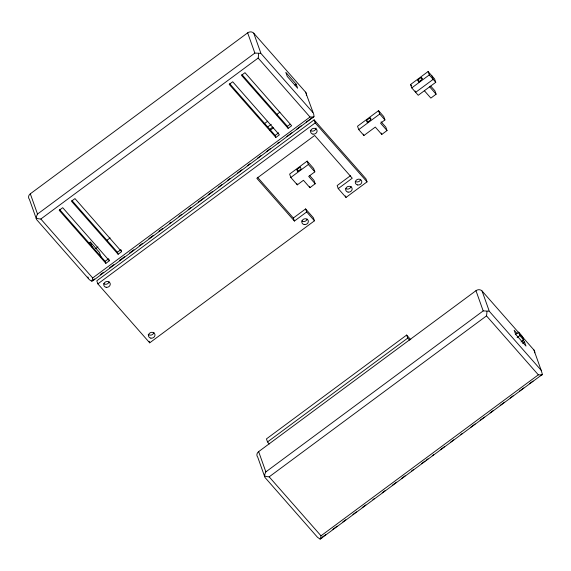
<?xml version="1.0" encoding="UTF-8"?>
<svg xmlns="http://www.w3.org/2000/svg" width="571" height="571" viewBox="0 0 571 571"><rect width="100%" height="100%" fill="white"/><g stroke="black" fill="none" stroke-linecap="round" stroke-linejoin="round"><path stroke-width="0.86" d="M314.1 116.705L313.707 114.214L305.592 92.152L253.745 33.197A4.418 3.861 -19.6 0 0 247.65 32.847L30.313 193.805A4.418 3.861 -19.6 0 0 29.399 199.35L36.608 219.592L89.383 279.697L91.824 281.303L94.536 278.926M542.45 374.497L541.151 370.251L489.29 311.274L482.081 291.024A4.418 3.861 -19.6 0 0 475.978 290.675L258.642 451.632A4.418 3.861 -19.6 0 0 257.735 457.178L264.944 477.42L317.49 537.29L320.153 539.131L542.129 374.59A7.901 3.462 9.4 0 1 538.346 374.826L321.009 535.805L269.169 476.849A7.901 3.462 9.4 0 1 265.065 476.157C264.109 475.415 265.23 473.073 265.858 471.882L483.187 310.917L488.847 311.138M258.677 53.531L258.592 53.959A7.901 1.67 -86.7 0 1 258.163 58.049L40.834 219.021A7.901 3.462 9.4 0 1 36.737 218.329C35.787 217.672 36.872 215.246 37.522 214.054L254.859 53.089L260.512 53.31M486.935 311.409L486.927 311.787A7.901 1.67 -86.7 0 1 486.499 315.877M36.316 218.179L36.18 218.543M264.516 476.371L264.644 476.007M92.673 277.963A7.901 1.67 -86.7 0 1 91.924 281.089L91.924 281.068M320.153 539.131L320.252 538.896A7.901 1.67 -86.7 0 0 321.009 535.791M322.686 537.04L321.316 538.517M92.916 280.739L313.814 116.755A7.901 3.462 9.4 0 1 310.01 116.998M313.586 117.312L311.93 117.933L306.17 122.173M541.9 375.154L540.48 375.725M294.914 85.129L296.199 84.18L285.828 72.389L287.27 76.435L297.641 88.227L296.199 84.18M89.005 243.132L90.396 242.104L99.354 252.282L101.06 257.078M95.807 248.513L97.955 246.922M106.549 240.555L110.132 237.9M264.152 123.836L267.735 121.18M276.328 114.814L279.911 112.159M267.778 126.905L271.289 124.307M269.84 129.246L272.645 127.169M269.926 130.431L273.43 127.84M105.863 263.345L105.143 261.318L108.647 258.727L109.368 260.747L105.863 263.345L59.206 210.292L62.71 207.694L109.368 260.747M121.159 250.312L121.637 251.661L118.133 254.259L117.412 252.232L120.916 249.641M275.872 137.433L229.214 84.38L232.718 81.781L279.383 134.835L275.872 137.433L275.151 135.413L278.662 132.815M288.141 128.347L241.483 75.293L244.988 72.695L291.653 125.748L288.141 128.347L287.42 126.319L290.225 124.242M100.268 274.665L103.13 272.545M109.568 267.778L113.857 264.601M119.575 260.369L124.578 256.665M129.581 252.953L133.871 249.777M139.588 245.544L142.45 243.424M148.888 238.657L153.178 235.48M158.895 231.248L162.471 228.6M169.616 223.304L171.05 222.247M178.909 216.423L181.771 214.303M188.209 209.536L191.064 207.423M198.216 202.127L203.933 197.887M208.222 194.711L212.512 191.535M218.229 187.302L221.805 184.654M227.529 180.415L230.384 178.302M237.536 173.006L241.826 169.83M247.543 165.59L250.405 163.477M257.557 158.181L261.125 155.533M266.85 151.294L270.418 148.646M277.57 143.357L278.998 142.293M286.863 136.469L291.867 132.765M296.877 129.06L301.16 125.884M350.473 175.697L337.154 185.561L338.239 188.601L346.012 197.438L367.046 181.864L365.961 178.83L314.121 119.874L96.784 280.832L97.862 283.873L149.709 342.821L314.464 220.806L313.379 217.772L305.606 208.929L293.337 218.015L294.415 221.048L306.684 211.962L305.606 208.929M97.862 283.873L315.199 122.915L314.121 119.874M315.178 183.769L308.697 176.403L314.835 171.857L313.629 168.481L307.148 161.115L289.625 174.091L290.825 177.467L297.305 184.84L303.437 180.293L309.917 187.666L315.178 183.769L313.979 180.393L309.853 175.704M410.556 84.529L428.086 71.546L434.567 78.912L435.766 82.295L418.243 95.271L411.762 87.905L410.556 84.529L411.67 85.793M296.87 169.58L300.382 166.982L301.103 169.009L297.591 171.6L296.87 169.58L298.604 171.543M421.312 77.413L422.033 79.44L418.529 82.038L417.808 80.011L421.312 77.413L422.426 78.677M387.038 130.552L380.557 123.179L384.94 119.939L383.741 116.563L378.552 110.667L357.517 126.241L358.724 129.617L363.905 135.513L375.297 127.076L381.778 134.442L387.038 130.552L385.839 127.176L381.121 121.816M370.029 117.833L370.75 119.853L367.246 122.451L366.525 120.424L370.029 117.833L371.064 119.011M290.825 177.467L308.354 164.491L307.148 161.115M411.762 87.905L429.285 74.922L428.086 71.546M358.724 129.617L379.758 114.043L378.552 110.667M430.791 86.135L434.909 90.825L436.116 94.201L430.855 98.098L424.374 90.732M338.239 188.601L352.257 178.216L314.671 135.47L256.829 178.309L294.415 221.048M410.785 339.745L406.659 335.056L266.443 438.899L267.521 441.94L269.291 443.945M267.521 441.94L407.737 338.096L406.659 335.056M269.169 476.849L486.506 315.891L538.346 374.847M515.256 334.699L518.625 332.201L522.515 336.619L523.714 340.002L521.016 341.993M517.126 337.575L519.824 335.577L518.625 332.201M522.601 343.435L524.528 342.008L522.8 340.038M322.886 536.726L325.741 534.613M332.893 529.317L337.183 526.141M342.9 521.901L345.762 519.781M352.907 514.492L356.482 511.844M362.207 507.605L365.775 504.957M372.927 499.668L374.355 498.604M382.22 492.78L385.082 490.66M392.234 485.371L396.517 482.188M401.527 478.484L405.096 475.836M411.534 471.075L413.675 469.483M421.541 463.659L425.117 461.011M426.544 459.955L427.979 458.891M432.268 455.715L433.696 454.659M440.848 449.363L444.416 446.715M450.854 441.954L453.717 439.834M460.861 434.538L462.296 433.482M470.875 427.129L475.165 423.946M480.168 420.242L484.458 417.066M490.175 412.833L493.037 410.713M500.182 405.417L504.471 402.241M510.196 398.008L513.051 395.889M519.489 391.121L523.778 387.945M529.495 383.712L533.071 381.064M429.285 74.922L435.766 82.295M429.635 86.835L436.116 94.201M417.808 80.011L419.478 81.903M379.758 114.043L384.94 119.939M366.525 120.424L368.081 122.194M482.081 291.024L533.921 349.98L541.151 370.251M519.824 335.577L523.714 340.002M517.04 333.493L514.157 330.216L515.599 334.263L525.97 346.055L524.528 342.008M312.801 112.394L260.954 53.446L253.745 33.197M258.171 58.064L310.017 117.019L92.68 277.977L40.834 219.021M315.199 122.915L367.046 181.864M241.926 74.594L287.42 126.319M308.354 164.491L314.835 171.857M229.663 83.68L275.151 135.413M306.684 211.962L314.464 220.806M407.737 338.096L409.507 340.102M257.514 177.274L293.337 218.015M121.637 251.661L74.979 198.608L71.468 201.199L118.133 254.259M71.917 200.507L117.412 252.232M59.648 209.593L105.143 261.318M431.976 75.964L433.175 79.348L415.652 92.324L415.167 90.975M475.978 290.675L483.187 310.917M381.3 133.093L381.778 134.442M363.427 134.164L363.905 135.513M345.469 195.924L346.012 197.438M309.439 186.317L309.917 187.666M247.65 32.847L254.859 53.089M296.827 183.491L297.305 184.84M258.642 451.632L265.858 471.882M149.167 341.308L149.709 342.821M90.396 242.104L92.388 247.693M87.877 276.928L88.455 278.548M30.313 193.805L37.522 214.054M305.592 92.152A4.418 3.861 -19.6 0 1 306.306 95.4M109.097 281.853A3.312 2.898 -19.6 0 1 103.701 283.68M153.877 332.393A3.312 2.898 -19.6 0 1 151.579 334.949A3.312 2.898 -19.6 0 1 148.203 334.349M360.629 179.522A3.312 2.898 -19.6 0 1 355.233 181.357M316.013 128.075A3.312 2.898 -19.6 0 1 313.843 130.873A3.312 2.898 -19.6 0 1 310.303 130.331M351.058 186.36A3.312 2.898 -19.6 0 1 345.833 188.658M307.177 219.114A3.312 2.898 -19.6 0 1 301.774 220.941M533.921 349.98A4.418 3.861 -19.6 0 1 534.727 352.821M106.156 287.299A3.312 2.898 -19.6 0 0 110.174 283.402A3.312 2.898 -19.6 0 0 104.707 282.495A3.312 2.898 -19.6 0 0 106.156 287.299M150.872 338.146A3.312 2.898 -19.6 0 0 154.891 334.249A3.312 2.898 -19.6 0 0 149.416 333.343A3.312 2.898 -19.6 0 0 150.872 338.146M357.696 184.975A3.312 2.898 -19.6 0 0 361.707 181.078A3.312 2.898 -19.6 0 0 356.24 180.172A3.312 2.898 -19.6 0 0 357.696 184.975M312.979 134.128A3.312 2.898 -19.6 0 0 316.991 130.231A3.312 2.898 -19.6 0 0 311.523 129.324A3.312 2.898 -19.6 0 0 312.979 134.128M348.053 192.113A3.312 2.898 -19.6 0 0 352.064 188.216A3.312 2.898 -19.6 0 0 346.597 187.309A3.312 2.898 -19.6 0 0 348.053 192.113M304.236 224.567A3.312 2.898 -19.6 0 0 308.247 220.67A3.312 2.898 -19.6 0 0 302.78 219.764A3.312 2.898 -19.6 0 0 304.236 224.567"/></g></svg>
